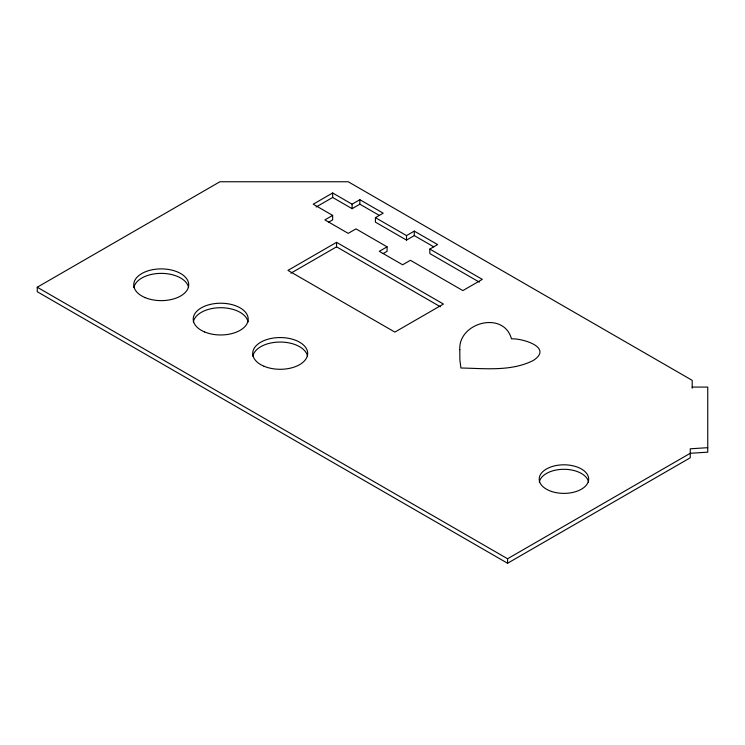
<?xml version="1.0" encoding="UTF-8"?>
<svg xmlns="http://www.w3.org/2000/svg" width="745" height="745" viewBox="0 0 745 745"><rect width="100%" height="100%" fill="white"/><g stroke="black" fill="none" stroke-linecap="round" stroke-linejoin="round"><path stroke-width="1.12" d="M707.75 447.68L690.261 448.797L690.261 457.775L507.568 563.248L37.25 291.714L37.25 287.225L219.933 181.752L348.204 181.752L692.198 380.35L692.198 388.21M433.72 246.828L414.285 235.606L406.509 240.095L375.415 222.14L375.415 217.652L383.191 213.172L359.863 199.707L352.096 204.195L332.661 192.974L313.226 204.195L332.661 215.407L332.661 219.896L328.769 222.14M316.141 206.998L332.661 197.462L352.096 208.684L359.863 204.195L379.298 215.407M332.661 215.407L324.885 219.896L348.204 233.362L355.98 228.873L387.074 246.828L387.074 251.316L383.191 253.561M336.544 242.339L287.961 270.388L394.85 332.102L443.433 304.053L336.544 242.339L336.544 246.828L440.444 306.81M290.932 273.164L336.544 246.828M387.074 246.828L379.298 251.316L402.626 264.782L410.402 260.294L462.869 290.587L482.304 279.366L429.837 249.072L429.837 253.561L479.333 282.141M375.415 217.652L406.509 235.606L414.285 231.118L437.604 244.583L429.837 249.072M37.25 287.225L507.568 558.759L690.261 453.286L707.75 452.168L707.75 387.083L692.198 387.083M507.568 558.759L507.568 563.248M414.285 231.118L414.285 235.606M406.509 235.606L406.509 240.095M359.863 199.707L359.863 204.195M352.096 204.195L352.096 208.684M332.661 192.974L332.661 197.462M193.374 321.942A27.481 15.868 0 0 1 220.716 307.713A27.481 15.868 0 0 1 248.048 321.942M133.904 287.607A27.481 15.868 0 0 1 161.246 273.378A27.481 15.868 0 0 1 188.578 287.607M252.844 356.278A27.481 15.868 0 0 1 280.185 342.048A27.481 15.868 0 0 1 307.527 356.278M539.324 482.108A24.734 14.285 0 0 1 563.937 469.303A24.734 14.285 0 0 1 588.541 482.108M459.805 349.675L459.879 360.04L460.931 368.011C484.939 368.412 511.135 371.708 533.327 360.44C553.516 347.235 522.049 338.249 511.461 338.835C503.825 310.497 458.259 322.324 459.805 349.675M204.586 331.944A27.481 15.868 0 0 0 248.048 320.732A27.481 15.868 0 0 0 209.503 304.603A27.481 15.868 0 0 0 204.586 331.944M145.117 297.609A27.481 15.868 0 0 0 188.578 286.397A27.481 15.868 0 0 0 150.034 270.267A27.481 15.868 0 0 0 145.117 297.609M264.056 366.27A27.481 15.868 0 0 0 307.527 355.067A27.481 15.868 0 0 0 268.973 338.938A27.481 15.868 0 0 0 264.056 366.27M551.561 491.467A24.734 14.285 0 0 0 588.671 479.091A24.734 14.285 0 0 0 551.561 466.724A24.734 14.285 0 0 0 551.561 491.467"/></g></svg>
